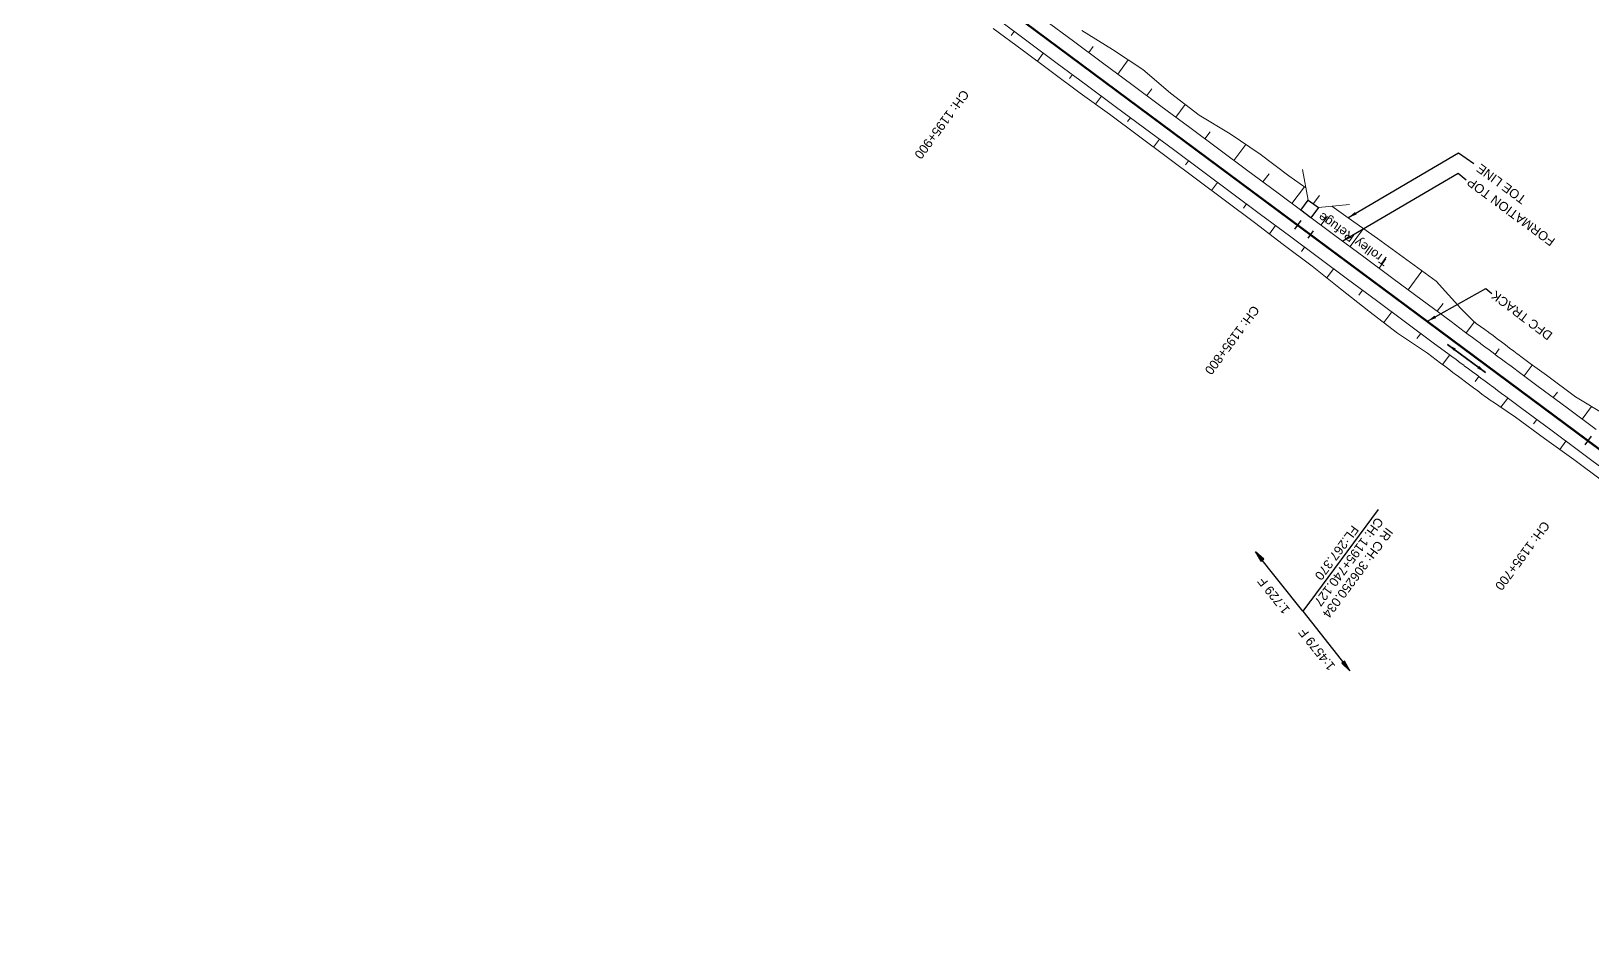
# Model space of a CAD drawing. Header units: metres. Extents: x 638322 to 644522, y 3380053 to 3384620.
# Drawn here: x 639390.1 to 639821.6, y 3383385.1 to 3383632.1 of the extents above; entities that cross this region are included whole.
import ezdxf
from ezdxf.enums import TextEntityAlignment as Align

# ---------------------------------------------------------------- set-up
doc = ezdxf.new("R2010")
doc.units = ezdxf.units.M
doc.header["$MEASUREMENT"] = 0
doc.linetypes.add('CENTER2', pattern=[1.125, 0.75, -0.125, 0.125, -0.125])
for name, color, linetype, lineweight in [('C-ALIG-DG-LINE', 1, 'CENTER2', 70), ('C-ALIG-LABL-DG', 1, 'Continuous', 25), ('PROPOSED DFCC TOE LINE', 239, 'Continuous', 0), ('PROPOSED DFCC TOE SLOPES', 239, 'Continuous', 0), ('PROPOSED DFCC TRACK', 1, 'Continuous', 0), ('PROPOSED FORMATION LINE - PLAN', 187, 'Continuous', 0), ('PROPOSED GRADES IN PLAN', 10, 'Continuous', 0)]:
    doc.layers.add(name, color=color, linetype=linetype, lineweight=lineweight)
doc.layers.add('Layer3', color=1, linetype='Continuous')
doc.layers.add('Trolley Refuse', color=10, linetype='Continuous')
doc.styles.add('Arial', font='arial.ttf')
doc.styles.get("Standard").update_dxf_attribs({"font": 'arial.ttf'})
doc.styles.add('Style-Arial', font='arial.ttf')
doc.dimstyles.new('ISO-25', dxfattribs={"dimtxt": 2.5, "dimasz": 2.5, "dimexe": 1.25, "dimexo": 0.625, "dimtad": 1, "dimtxsty": 'Standard', "dimcen": 2.5, "dimadec": 0, "dimazin": 0, "dimtfac": 1, "dimtmove": 0, "dimatfit": 3, "dimfxl": 1, "dimarcsym": 0})

# ---------------------------------------------------------------- blocks, each defined once
blk = doc.blocks.new('Tick Hor')
at = {"color": 1}
blk.add_lwpolyline([(-0.5, 0), (0.5, 0)], dxfattribs=at)
blk = doc.blocks.new('Direction')
h = blk.add_hatch(color=256)
h.dxf.hatch_style = 1
h.paths.add_polyline_path([(-5.54, 0), (-4.75, -0.13), (-4.75, 0.13)])
blk.add_lwpolyline([(-5.54, 0), (-4.75, -0.13), (-4.75, 0.13)], close=True)
blk.add_lwpolyline([(0, 0), (-5.54, 0)])

msp = doc.modelspace()

# ---------------------------------------------------------------- linework, layer by layer
at = {"layer": 'C-ALIG-DG-LINE', "color": 1, "linetype": 'Continuous', "lineweight": 50, "flags": 128}
msp.add_lwpolyline([(642209.1874, 3381744.753), (639390.0661, 3383838.7154)], dxfattribs=at)
at = {"layer": 'Layer3', "color": 1, "linetype": 'Continuous', "lineweight": -3}
msp.add_lwpolyline([(639993.3144, 3383390.6398), (639390.0661, 3383838.7154)], dxfattribs=at)
at = {"layer": 'PROPOSED DFCC TOE LINE', "lineweight": 0}
for points in [[(639824.6743, 3383507.7281, 265.8731), (639816.6275, 3383513.6652, 265.8551), (639808.5192, 3383519.5196, 265.7856), (639800.4614, 3383525.442, 265.7584), (639795.9099, 3383528.5348, 265.6418), (639794.7273, 3383529.3384, 265.6114), (639793.5448, 3383530.1422, 265.581), (639792.3623, 3383530.9461, 265.5506), (639792.185, 3383531.0701, 265.5474), (639791.2149, 3383531.7971, 265.5494), (639790.0718, 3383532.6539, 265.5517), (639788.9288, 3383533.5108, 265.5539), (639787.7858, 3383534.3678, 265.5561), (639786.6428, 3383535.2249, 265.5582), (639785.5, 3383536.082, 265.5602), (639784.3571, 3383536.9392, 265.5622), (639784.1841, 3383537.069, 265.5624), (639783.2144, 3383537.7966, 265.564), (639782.0718, 3383538.6541, 265.5659), (639780.9291, 3383539.5115, 265.5677), (639779.7865, 3383540.369, 265.5693), (639776.1858, 3383543.0714, 265.5745), (639767.875, 3383548.6532, 265.3236), (639759.9328, 3383554.7311, 265.3818), (639752.0749, 3383560.9227, 265.5107), (639744.251, 3383567.1599, 265.6682), (639736.252, 3383573.1615, 265.6788), (639728.3062, 3383579.2346, 265.734), (639720.3251, 3383585.2603, 265.7596), (639712.287, 3383591.2092, 265.7374), (639704.2705, 3383597.1872, 265.7334), (639696.27, 3383603.1866, 265.7426), (639688.2585, 3383609.1713, 265.7427), (639680.1595, 3383615.0383, 265.6695), (639672.1417, 3383621.0145, 265.6643), (639664.1238, 3383626.9906, 265.6591), (639656.0618, 3383632.9072, 265.6168)], [(639680.5521, 3383632.3384, 265.173), (639689.1056, 3383627.0834, 264.746), (639697.4269, 3383621.5159, 264.5138), (639705.0618, 3383615.0241, 264.8571), (639712.9879, 3383608.9244, 264.9563), (639721.6074, 3383603.7584, 264.474), (639729.8746, 3383598.1179, 264.2872), (639737.8713, 3383592.1133, 264.3272), (639742.5416, 3383588.8213, 264.2641)], [(639749.7005, 3383583.7493, 264.1777), (639754.1954, 3383580.5493, 264.1297), (639762.3595, 3383574.77, 264.0294), (639770.4345, 3383568.8708, 264.0037), (639778.5286, 3383562.9974, 263.962), (639785.3858, 3383555.4585, 264.9575), (639788.6256, 3383552.2701, 265.2776), (639789.6728, 3383551.2842, 265.3835), (639790.8601, 3383550.4868, 265.5209), (639792.0312, 3383549.6676, 265.6038), (639793.0008, 3383548.9399, 265.593), (639793.1738, 3383548.8101, 265.5911), (639794.3164, 3383547.9527, 265.5785), (639795.4591, 3383547.0953, 265.5659), (639796.6, 3383546.2355, 265.547), (639797.7409, 3383545.3756, 265.5279), (639798.8818, 3383544.5158, 265.5088), (639800.0227, 3383543.656, 265.4898), (639800.9909, 3383542.9264, 265.4736), (639801.1636, 3383542.7963, 265.4707), (639802.3046, 3383541.9366, 265.4517), (639803.4457, 3383541.077, 265.4326), (639804.5867, 3383540.2174, 265.4136), (639809.0327, 3383536.9826, 265.3473), (639817.0949, 3383531.0661, 265.3208), (639825.6973, 3383525.877, 264.8413)]]:
    msp.add_polyline3d(points, dxfattribs=at)
at = {"layer": 'PROPOSED DFCC TOE SLOPES'}
for p, q in [((639661.0788, 3383630.9444, 266.3318), (639661.9051, 3383632.057, 267.0247)), ((639669.9331, 3383626.0945, 267.0384), (639668.2915, 3383623.8842, 265.6618)), ((639683.7454, 3383627.9201, 266.0016), (639682.4926, 3383626.2333, 267.0522)), ((639690.5206, 3383620.2708, 267.0659), (639693.431, 3383624.1894, 264.6253)), ((639677.1352, 3383619.02, 266.3596), (639677.9611, 3383620.132, 267.0522)), ((639685.9891, 3383614.1695, 267.0659), (639684.3693, 3383611.9886, 265.7076)), ((639699.9721, 3383616.2249, 265.8859), (639698.5486, 3383614.3083, 267.0796)), ((639706.5766, 3383608.3459, 267.0933), (639709.1818, 3383611.8535, 264.9087)), ((639693.22, 3383607.1338, 266.4111), (639694.0171, 3383608.2071, 267.0796)), ((639716.0365, 3383604.3112, 265.9063), (639714.6046, 3383602.3834, 267.1071)), ((639702.0451, 3383602.2446, 267.0933), (639700.4287, 3383600.0681, 265.7378)), ((639722.6326, 3383596.4209, 267.1208), (639725.9047, 3383600.8265, 264.3769)), ((639709.2553, 3383595.181, 266.4213), (639710.0731, 3383596.2821, 267.1071)), ((639732.3459, 3383592.7275, 265.7212), (639730.6606, 3383590.4584, 267.1345)), ((639718.1011, 3383590.3196, 267.1208), (639716.4652, 3383588.117, 265.7489)), ((639738.6886, 3383584.4959, 267.1482), (639742.1212, 3383589.1176, 264.2698)), ((639725.3014, 3383583.2426, 266.4404), (639726.1291, 3383584.3571, 267.1345)), ((639734.1571, 3383578.3946, 267.1482), (639732.4364, 3383576.0778, 265.7053)), ((639748.4997, 3383580.9342, 265.6667), (639746.7166, 3383578.5334, 267.1619)), ((639754.7446, 3383572.5709, 267.1757), (639758.4391, 3383577.5452, 264.0776)), ((639741.2975, 3383571.237, 266.4176), (639742.1851, 3383572.4322, 267.1619)), ((639750.2131, 3383566.4697, 267.1757), (639748.3178, 3383563.9178, 265.5863)), ((639764.6647, 3383569.156, 265.6027), (639762.7726, 3383566.6085, 267.1894)), ((639770.8006, 3383560.646, 267.2031), (639774.6418, 3383565.8178, 263.982)), ((639757.2003, 3383559.1057, 266.3166), (639758.2411, 3383560.5072, 267.1894)), ((639780.4608, 3383556.8811, 265.8481), (639778.8286, 3383554.6835, 267.2168)), ((639766.2691, 3383554.5447, 267.2031), (639764.0612, 3383551.5719, 265.3516)), ((639773.246, 3383547.167, 266.3354), (639774.2971, 3383548.5822, 267.2168)), ((639786.8566, 3383548.721, 267.2305), (639789.1358, 3383551.7897, 265.3292)), ((639796.0202, 3383544.2875, 266.3893), (639794.8846, 3383542.7585, 267.2409)), ((639782.3251, 3383542.6197, 267.2305), (639780.3432, 3383539.9512, 265.5685)), ((639802.9126, 3383536.796, 267.2457), (639805.1496, 3383539.8079, 265.4052)), ((639789.3479, 3383535.3038, 266.398), (639790.3531, 3383536.6573, 267.2409)), ((639798.3811, 3383530.6948, 267.2457), (639796.4861, 3383528.1432, 265.6565)), ((639812.082, 3383532.3704, 266.2907), (639810.9406, 3383530.8336, 267.2479)), ((639818.9686, 3383524.8711, 267.25), (639821.5664, 3383528.3688, 265.0716)), ((639805.5295, 3383523.5479, 266.5102), (639806.4091, 3383524.7323, 267.2479)), ((639814.4371, 3383518.7698, 267.25), (639812.7339, 3383516.4765, 265.8217))]:
    msp.add_line(p, q, dxfattribs=at)
at = {"layer": 'PROPOSED DFCC TOE SLOPES', "flags": 128}
for points in [[(639743.1923, 3383585.4465), (639741.562, 3383593.901)], [(639744.5981, 3383584.4043), (639746.3383, 3383586.7371)], [(639746.0039, 3383583.3621), (639754.5673, 3383584.2592)]]:
    msp.add_lwpolyline(points, dxfattribs=at)
at = {"layer": 'PROPOSED FORMATION LINE - PLAN', "lineweight": 0}
for points in [[(639826.3202, 3383509.9441, 267.2533), (639818.2922, 3383515.9066, 267.2511), (639810.2642, 3383521.8691, 267.2489), (639802.2362, 3383527.8316, 267.2467), (639797.8224, 3383531.1098, 267.2455), (639796.6755, 3383531.9615, 267.2451), (639795.5287, 3383532.8133, 267.2447), (639794.3818, 3383533.6651, 267.2441), (639794.2082, 3383533.7941, 267.2439), (639793.235, 3383534.5169, 267.2433), (639792.0881, 3383535.3687, 267.2425), (639790.9412, 3383536.2205, 267.2415), (639789.7944, 3383537.0722, 267.2404), (639788.6475, 3383537.924, 267.2393), (639787.5007, 3383538.7758, 267.2379), (639786.3538, 3383539.6276, 267.2365), (639786.1802, 3383539.7565, 267.2363), (639785.207, 3383540.4794, 267.235), (639784.0601, 3383541.3312, 267.2333), (639782.9132, 3383542.1829, 267.2315), (639781.7664, 3383543.0347, 267.2296), (639778.1522, 3383545.719, 267.2234), (639770.1242, 3383551.6815, 267.2097), (639762.0962, 3383557.644, 267.196), (639754.0682, 3383563.6065, 267.1823), (639746.0402, 3383569.569, 267.1685), (639738.0122, 3383575.5315, 267.1548), (639729.9842, 3383581.4939, 267.1411), (639721.9562, 3383587.4564, 267.1274), (639713.9282, 3383593.4189, 267.1136), (639705.9002, 3383599.3814, 267.0999), (639697.8722, 3383605.3439, 267.0862), (639689.8442, 3383611.3064, 267.0725), (639681.8162, 3383617.2688, 267.0588), (639673.7882, 3383623.2313, 267.045), (639665.7602, 3383629.1938, 267.0313), (639657.7322, 3383635.1563, 267.0176)], [(639822.8237, 3383522.0079, 267.2511), (639814.7957, 3383527.9704, 267.2489), (639806.7677, 3383533.9329, 267.2467), (639802.3539, 3383537.211, 267.2455), (639801.207, 3383538.0628, 267.2451), (639800.0602, 3383538.9146, 267.2447), (639798.9133, 3383539.7664, 267.2441), (639798.7397, 3383539.8953, 267.2439), (639797.7664, 3383540.6182, 267.2433), (639796.6196, 3383541.47, 267.2425), (639795.4727, 3383542.3217, 267.2415), (639794.3259, 3383543.1735, 267.2404), (639793.179, 3383544.0253, 267.2393), (639792.0322, 3383544.8771, 267.2379), (639790.8853, 3383545.7289, 267.2365), (639790.7117, 3383545.8578, 267.2363), (639789.7384, 3383546.5807, 267.235), (639788.5916, 3383547.4324, 267.2333), (639787.4447, 3383548.2842, 267.2315), (639786.2979, 3383549.136, 267.2296), (639782.6837, 3383551.8203, 267.2234), (639774.6557, 3383557.7828, 267.2097), (639766.6277, 3383563.7453, 267.196), (639758.5997, 3383569.7078, 267.1823), (639750.5717, 3383575.6702, 267.1685), (639742.5437, 3383581.6327, 267.1548), (639734.5157, 3383587.5952, 267.1411), (639726.4877, 3383593.5577, 267.1274), (639718.4597, 3383599.5202, 267.1136), (639710.4317, 3383605.4827, 267.0999), (639702.4037, 3383611.4452, 267.0862), (639694.3757, 3383617.4076, 267.0725), (639686.3477, 3383623.3701, 267.0588), (639678.3197, 3383629.3326, 267.045), (639670.2917, 3383635.2951, 267.0313)]]:
    msp.add_polyline3d(points, dxfattribs=at)
at = {"layer": 'Trolley Refuse'}
msp.add_lwpolyline([(639743.1923, 3383585.4465), (639746.0039, 3383583.3621), (639743.9195, 3383580.5505), (639741.1079, 3383582.6349)], close=True, dxfattribs=at)

# ---------------------------------------------------------------- block references
at = {"layer": 'C-ALIG-LABL-DG', "color": 1, "linetype": 'Continuous', "lineweight": 25}
for name, p, xscale, yscale, zscale, rotation in [('Tick Hor', (639740.2834, 3383578.584), 3.000000000000016, 3.000000000000016, 3.000000000000016, 233.3960949445474), ('Tick Hor', (639743.8515, 3383575.9338), 2.5, 2.5, 2.5, 233.3960949472681), ('Tick Hor', (639820.5611, 3383518.9561), 3.000000000000016, 3.000000000000016, 3.000000000000016, 233.3960949445474), ('Direction', (639741.68, 3383471.7666), 3.789791541545081, 3.789791541545081, 3.789791541545081, 128.3960949471285)]:
    msp.add_blockref(name, p, dxfattribs=dict(at, xscale=xscale, yscale=yscale, zscale=zscale, rotation=rotation))

# ---------------------------------------------------------------- texts
at = {"layer": 'PROPOSED DFCC TOE LINE', "lineweight": 0}
msp.add_text(' TOE LINE', height=2.5, rotation=143.5, dxfattribs=at).set_placement((639790.9319, 3383595.6317), align=Align.RIGHT)
at = {"layer": 'PROPOSED DFCC TRACK', "color": 10, "linetype": 'Continuous', "lineweight": -3, "ltscale": 5}
msp.add_text(' DFC TRACK', height=2.5, rotation=143, dxfattribs=at).set_placement((639795.0235, 3383560.5343), align=Align.RIGHT)
at = {"layer": 'PROPOSED FORMATION LINE - PLAN', "lineweight": 0}
msp.add_text(' FORMATION TOP', height=2.5, rotation=143.5, dxfattribs=at).set_placement((639788.2941, 3383591.8417, 306.8582), align=Align.RIGHT)
at = {"layer": 'PROPOSED GRADES IN PLAN', "color": 7, "insert": (639765.8145, 3383494.3733), "char_height": 2.5, "attachment_point": 4, "rotation": 233.379489, "line_spacing_factor": 0.84, "style": 'Style-Arial'}
msp.add_mtext('IR CH: 306250.034', dxfattribs=at)
at = {"layer": 'Trolley Refuse'}
msp.add_text('Trolley Refuge', height=2.5, rotation=144.835239, dxfattribs=at).set_placement((639765.6258, 3383569.103))

# ---------------------------------------------------------------- leaders
at = {"layer": 'PROPOSED DFCC TOE LINE', "lineweight": 0}
msp.add_leader([(639754.1842, 3383580.5347), (639784.7589, 3383598.475), (639788.9834, 3383595.5378)], dimstyle='ISO-25', override={"dimtxt": 3, "dimasz": 2.5, "dimgap": 0.625, "dimtad": 0, "dimdec": 3, "dimzin": 2, "dimtdec": 3}, dxfattribs=at)
at = {"layer": 'PROPOSED DFCC TRACK', "color": 10, "linetype": 'Continuous', "lineweight": -3, "ltscale": 5}
msp.add_leader([(639776.1611, 3383551.9313), (639792.2627, 3383561.0228), (639793.963, 3383559.594)], dimstyle='ISO-25', override={"dimtxt": 3, "dimasz": 2.5, "dimgap": 0.625, "dimtad": 0, "dimdec": 3, "dimzin": 2, "dimtdec": 3}, dxfattribs=at)
at = {"layer": 'PROPOSED DFCC TRACK', "linetype": 'Continuous', "lineweight": 0}
for points in [[(639781.7416, 3383545.5432), (639792.2253, 3383537.7682)], [(639792.2253, 3383537.7682), (639781.7416, 3383545.5432)]]:
    msp.add_leader(points, dimstyle='ISO-25', override={"dimtxt": 3, "dimasz": 2.5, "dimtad": 0, "dimdec": 3, "dimzin": 2, "dimtdec": 3}, dxfattribs=at)
at = {"layer": 'PROPOSED FORMATION LINE - PLAN', "lineweight": 0}
msp.add_leader([(639752.6193, 3383574.0872), (639784.6683, 3383592.8316), (639786.8814, 3383591.0696)], dimstyle='ISO-25', override={"dimtxt": 3, "dimasz": 2.5, "dimgap": 0.625, "dimtad": 0, "dimdec": 3, "dimzin": 2, "dimtdec": 3}, dxfattribs=at)

# ---------------------------------------------------------------- next in the draw order: texts
at = {"layer": 'C-ALIG-LABL-DG', "color": 1, "linetype": 'Continuous', "lineweight": 25, "char_height": 2.5, "style": 'Arial', "bg_fill": 3, "box_fill_scale": 1.04, "bg_fill_color": 256, "bg_fill_true_color": 13158600, "bg_fill_transparency": 0}
for s, insert, width, attachment_point, rotation in [('CH: 1195+900', (639648.6072, 3383615.412), 22.502814, 4, 233.396095), ('CH: 1195+800', (639728.8849, 3383555.7841), 22.502814, 4, 233.396095), ('CH: 1195+740.127\\PFL:267.370', (639752.7452, 3383486.6637), 29.376808, 5, 233.396095), ('CH: 1195+700', (639809.1626, 3383496.1561), 22.502814, 4, 233.396095), ('1:729 F', (639738.3145, 3383472.2319), 11.415894, 7, 128.396095), ('1:4579 F', (639742.2832, 3383467.4289), 13.377677, 9, 128.396095)]:
    msp.add_mtext(s, dxfattribs=dict(at, insert=insert, width=width, attachment_point=attachment_point, rotation=rotation))

# ---------------------------------------------------------------- next in the draw order: linework, layer by layer
at = {"layer": 'C-ALIG-LABL-DG', "color": 1, "linetype": 'Continuous', "lineweight": 25}
msp.add_line((639762.5498, 3383499.8637), (639741.68, 3383471.7666), dxfattribs=at)

# ---------------------------------------------------------------- next in the draw order: block references
at = {"layer": 'C-ALIG-LABL-DG', "color": 1, "linetype": 'Continuous', "lineweight": 25, "xscale": 3.789791541545081, "yscale": 3.789791541545081, "zscale": 3.789791541545081, "rotation": 308.3960949471286}
msp.add_blockref('Direction', (639741.68, 3383471.7666), dxfattribs=at)

doc.saveas('drawing.dxf')
